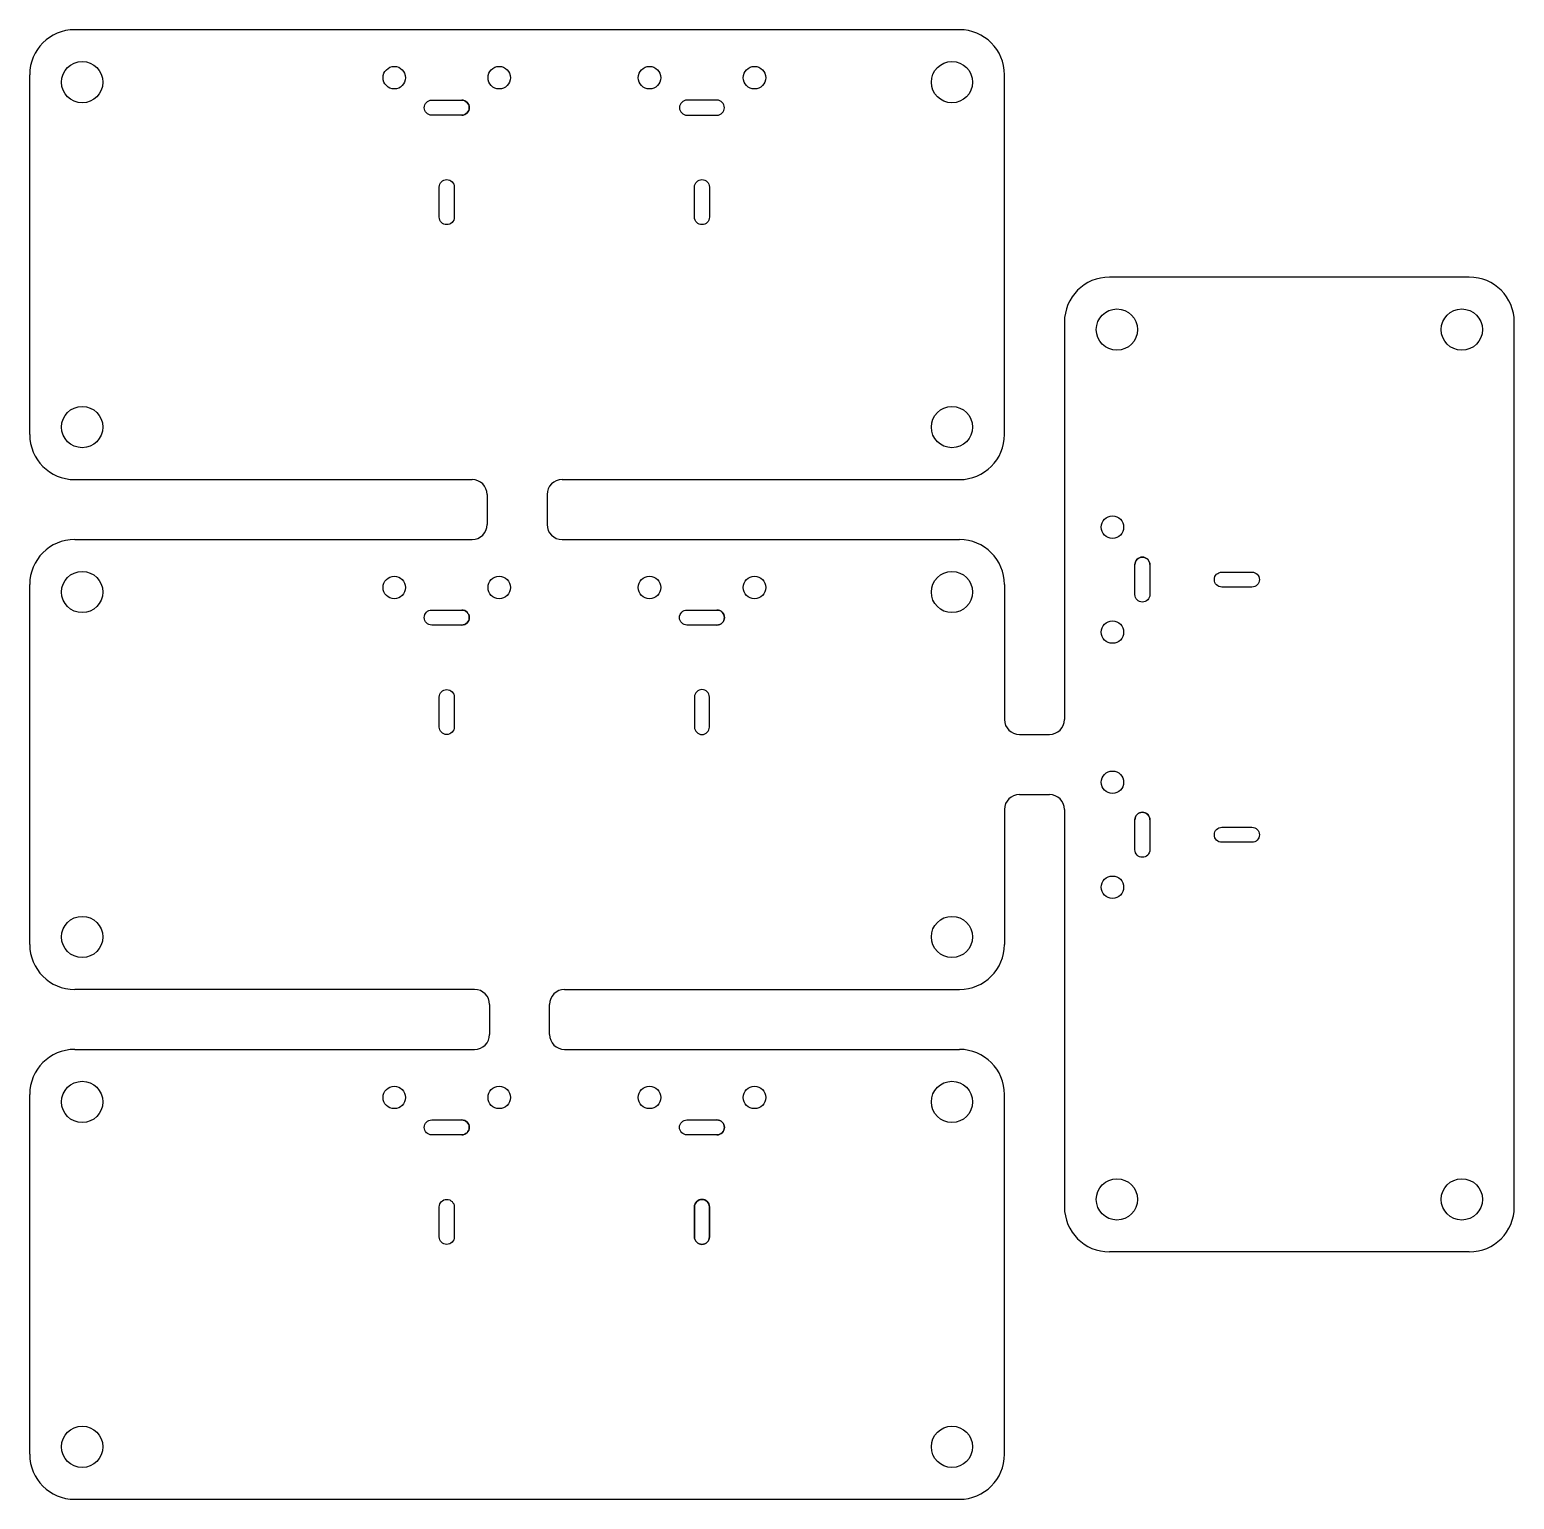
# Model space of a CAD drawing. Header units: millimetres. Extents: x 0 to 99, y 0 to 98.
import ezdxf

# ---------------------------------------------------------------- set-up
doc = ezdxf.new("R2010")
doc.units = ezdxf.units.MM
doc.layers.get('0').update_dxf_attribs({"linetype": 'CONTINUOUS'})

msp = doc.modelspace()

# ---------------------------------------------------------------- linework, layer by layer
for p, q in [((62, 98), (3, 98)), ((0, 71), (0, 95)), ((65, 71), (65, 95)), ((96, 81.5), (72, 81.5)), ((69, 78.5), (69, 52)), ((99, 19.5), (99, 78.5)), ((3, 68), (29.5, 68)), ((35.5, 68), (62, 68)), ((30.5, 67), (30.5, 65)), ((34.5, 67), (34.5, 65)), ((3, 64), (29.5, 64)), ((35.5, 64), (62, 64)), ((0, 37), (0, 61)), ((65, 61), (65, 52)), ((66, 51), (68, 51)), ((66, 47), (68, 47)), ((65, 46), (65, 37)), ((69, 46), (69, 19.5)), ((29.669, 34), (3, 34)), ((35.669, 34), (62, 34)), ((30.669, 33), (30.669, 31)), ((34.669, 31), (34.669, 33)), ((3, 30), (29.669, 30)), ((35.669, 30), (62, 30)), ((0, 3), (0, 27)), ((0, 3), (0, 27)), ((65, 3), (65, 27)), ((65, 3), (65, 27)), ((96, 16.5), (72, 16.5)), ((3, 0), (62, 0)), ((3, 0), (62, 0))]:
    msp.add_line(p, q)
for points in [[(26.813, 93.3), (28.813, 93.3, -1), (28.813, 92.3), (26.813, 92.3, -1)], [(43.831, 92.3), (45.831, 92.3, 1), (45.831, 93.3), (43.831, 93.3, 1)], [(28.313, 87.5), (28.313, 85.5, -1), (27.313, 85.5), (27.313, 87.5, -1)], [(45.331, 87.5), (45.331, 85.5, -1), (44.331, 85.5), (44.331, 87.5, -1)], [(73.7, 60.331), (73.7, 62.331, -1), (74.7, 62.331), (74.7, 60.331, -1)], [(79.5, 61.831), (81.5, 61.831, -1), (81.5, 60.831), (79.5, 60.831, -1)], [(26.813, 58.3, -1), (26.813, 59.3), (28.813, 59.3, -1), (28.813, 58.3)], [(45.831, 59.3, -1), (45.831, 58.3), (43.831, 58.3, -1), (43.831, 59.3)], [(28.313, 51.5, -1), (27.313, 51.5), (27.313, 53.5, -1), (28.313, 53.5)], [(44.331, 53.5), (44.331, 51.5, 1), (45.331, 51.5), (45.331, 53.5, 1)], [(73.7, 45.313, -1), (74.7, 45.313), (74.7, 43.313, -1), (73.7, 43.313)], [(79.5, 43.813, -1), (79.5, 44.813), (81.5, 44.813, -1), (81.5, 43.813)], [(26.813, 24.3, -1), (26.813, 25.3), (28.813, 25.3, -1), (28.813, 24.3)], [(28.813, 25.3, -1), (28.813, 24.3), (26.813, 24.3, -1), (26.813, 25.3)], [(45.831, 25.3, -1), (45.831, 24.3), (43.831, 24.3, -1), (43.831, 25.3)], [(45.831, 25.3, -1), (45.831, 24.3), (43.831, 24.3, -1), (43.831, 25.3)], [(28.313, 17.5, -1), (27.313, 17.5), (27.313, 19.5, -1), (28.313, 19.5)], [(28.313, 19.5), (28.313, 17.5, -1), (27.313, 17.5), (27.313, 19.5, -1)], [(45.331, 19.5), (45.331, 17.5, -1), (44.331, 17.5), (44.331, 19.5, -1)], [(44.331, 19.5), (44.331, 17.5, 1), (45.331, 17.5), (45.331, 19.5, 1)]]:
    msp.add_lwpolyline(points, format="xyb", close=True)
for centre, radius in [((3.5, 94.5), 1.375), ((24.313, 94.8), 0.75), ((31.313, 94.8), 0.75), ((41.331, 94.8), 0.75), ((48.331, 94.8), 0.75), ((61.5, 94.5), 1.375), ((72.5, 78), 1.375), ((95.5, 78), 1.375), ((3.5, 71.5), 1.375), ((61.5, 71.5), 1.375), ((72.2, 64.831), 0.75), ((3.5, 60.5), 1.375), ((24.313, 60.8), 0.75), ((31.313, 60.8), 0.75), ((41.331, 60.8), 0.75), ((48.331, 60.8), 0.75), ((61.5, 60.5), 1.375), ((72.2, 57.831), 0.75), ((72.2, 47.813), 0.75), ((72.2, 40.813), 0.75), ((3.5, 37.5), 1.375), ((61.5, 37.5), 1.375), ((3.5, 26.5), 1.375), ((3.5, 26.5), 1.375), ((61.5, 26.5), 1.375), ((61.5, 26.5), 1.375), ((24.313, 26.8), 0.75), ((24.313, 26.8), 0.75), ((31.313, 26.8), 0.75), ((31.313, 26.8), 0.75), ((41.331, 26.8), 0.75), ((41.331, 26.8), 0.75), ((48.331, 26.8), 0.75), ((48.331, 26.8), 0.75), ((72.5, 20), 1.375), ((95.5, 20), 1.375), ((3.5, 3.5), 1.375), ((3.5, 3.5), 1.375), ((61.5, 3.5), 1.375), ((61.5, 3.5), 1.375)]:
    msp.add_circle(centre, radius)
for centre, radius, start, end in [((3, 95), 3, 90, 180), ((62, 95), 3, 0, 90), ((28.813, 92.8), 0.5, -90, 90), ((45.831, 92.8), 0.5, -90, 90), ((72, 78.5), 3, 90, 180), ((96, 78.5), 3, 0, 90), ((3, 71), 3, 180, 270), ((62, 71), 3, -90, 0), ((29.5, 67), 1, 0, 90), ((35.5, 67), 1, 90, 180), ((29.5, 65), 1, -90, 0), ((35.5, 65), 1, 180, 270), ((3, 61), 3, 90, 180), ((62, 61), 3, 0, 90), ((74.2, 62.331), 0.5, 0, 180), ((28.813, 58.8), 0.5, -90, 90), ((45.831, 58.8), 0.5, -90, 90), ((66, 52), 1, 180, 270), ((68, 52), 1, -90, 0), ((66, 46), 1, 90, 180), ((68, 46), 1, 0, 90), ((74.2, 45.313), 0.5, 0, 180), ((3, 37), 3, 180, 270), ((62, 37), 3, -90, 0), ((29.669, 33), 1, 0, 90), ((35.669, 33), 1, 90, 180), ((29.669, 31), 1, 270, 360), ((35.669, 31), 1, 180, 270), ((3, 27), 3, 90, 180), ((3, 27), 3, 90, 180), ((62, 27), 3, 0, 90), ((62, 27), 3, 0, 90), ((28.813, 24.8), 0.5, -90, 90), ((28.813, 24.8), 0.5, -90, 90), ((45.831, 24.8), 0.5, -90, 90), ((45.831, 24.8), 0.5, -90, 90), ((72, 19.5), 3, 180, 270), ((96, 19.5), 3, 270, 360), ((3, 3), 3, 180, 270), ((3, 3), 3, 180, 270), ((62, 3), 3, -90, 0), ((62, 3), 3, -90, 0)]:
    msp.add_arc(centre, radius, start, end)

doc.saveas('drawing.dxf')
